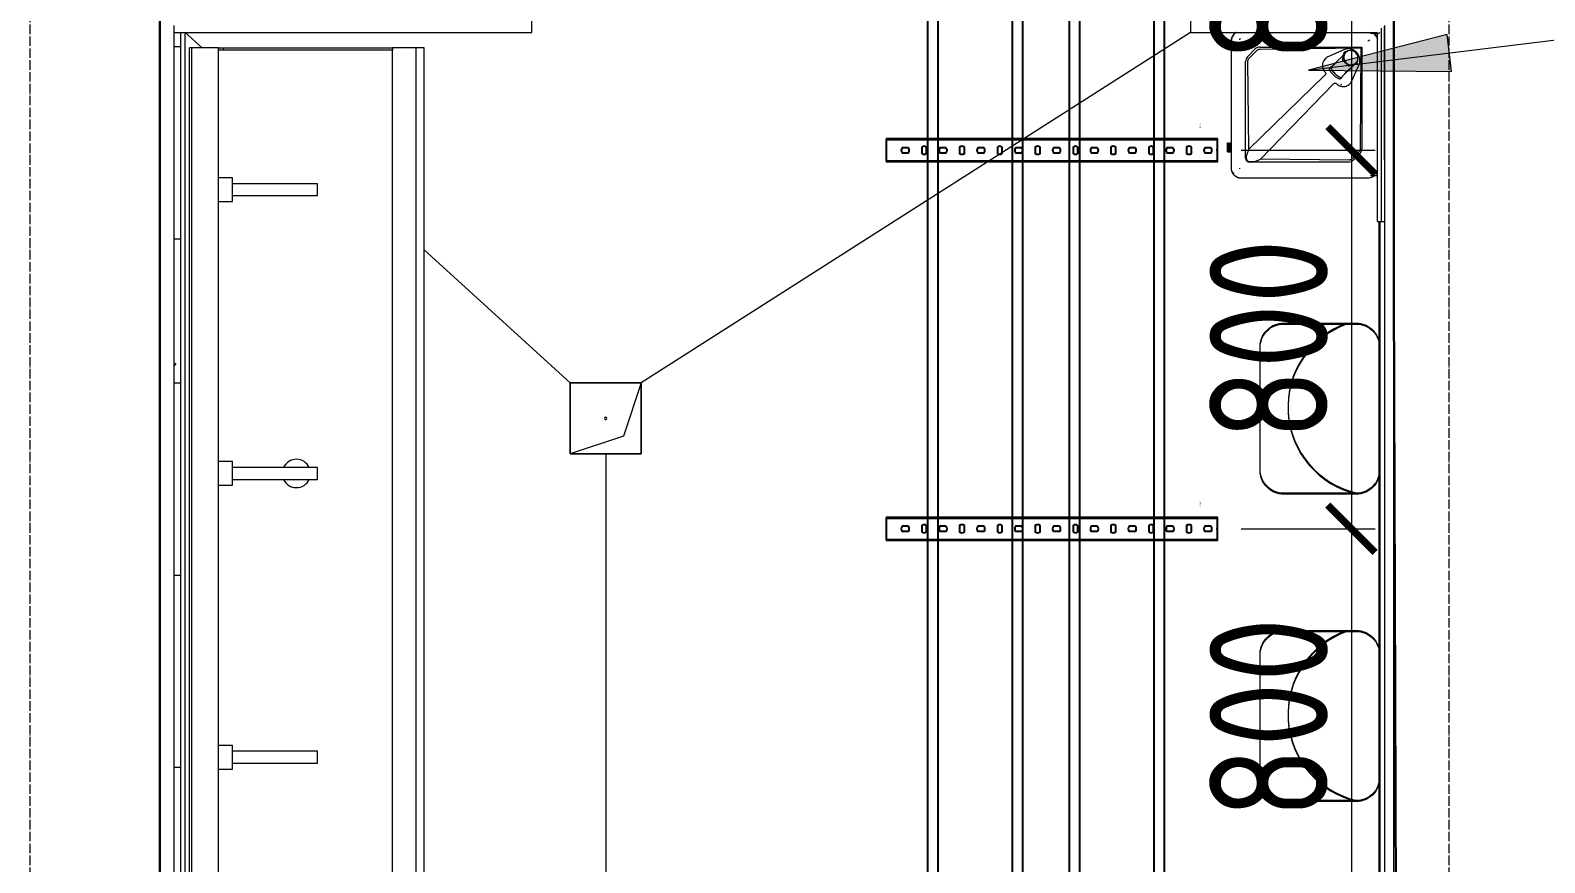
# Model space of a CAD drawing. Header units: millimetres. Extents: x -42533 to 645315, y 3457 to 82611.
# Drawn here: x 72598 to 75801, y 47130 to 48890 of the extents above; entities that cross this region are included whole.
import ezdxf
from ezdxf.enums import TextEntityAlignment as Align

# ---------------------------------------------------------------- set-up
doc = ezdxf.new("R2018")
doc.units = ezdxf.units.MM
doc.linetypes.add('ADSK_Линия сетки', pattern=[25, 20, -2.5, 0, -2.5])
for name, color, linetype in [('00_00_потолок_Панели из стали', 7, 'Continuous'), ('ЭОМ_Лотки авар.', 1, 'Continuous'), ('ЭОМ_Лотки рабочие', 5, 'Continuous')]:
    doc.layers.add(name, color=color, linetype=linetype)
for name, color, linetype, lineweight in [('Аннотация', 7, 'Continuous', 18), ('Обобщенные модели', 7, 'Continuous', 18), ('Оси', 253, 'Continuous', 9), ('Перекрытие', 7, 'Continuous', 18), ('Сантехника', 7, 'Continuous', 18), ('Стены внутренние', 7, 'Continuous', 18), ('Стены несущие', 7, 'Continuous', 30), ('Стены отделка', 7, 'Continuous', 30), ('Стены штриховка', 7, 'Continuous', 9), ('ТХ', 5, 'Continuous', 0), ('ШТРИХОВКА', 252, 'Continuous', 15)]:
    doc.layers.add(name, color=color, linetype=linetype, lineweight=lineweight)
doc.layers.add('Линии', color=7, linetype='Continuous', lineweight=9, true_color=0x00a600)
doc.styles.get("Standard").update_dxf_attribs({"font": 'arial.ttf'})
doc.styles.add('М2', font='isocpeur.ttf', dxfattribs={"width": 0.8})
doc.dimstyles.new('М2-100', dxfattribs={"dimtxt": 250, "dimasz": 100, "dimexe": 50, "dimexo": 50, "dimgap": 50, "dimtad": 1, "dimdec": 0, "dimzin": 1, "dimtxsty": 'М2', "dimblk": 'ARCHTICK', "dimcen": 2.5, "dimdle": 50, "dimclre": 256, "dimclrt": 256, "dimadec": 0, "dimazin": 0, "dimtfac": 1, "dimtdec": 0, "dimtix": 1, "dimtmove": 1, "dimatfit": 3, "dimldrblk": 'NONE', "dimfxl": 1, "dimtolj": 1, "dimlwd": 9, "dimlwe": 9, "dimarcsym": 1})

# ---------------------------------------------------------------- blocks, each defined once
blk = doc.blocks.new('ТХ 1 этаж.')
at = {"layer": 'ТХ', "color": 252, "true_color": 0x939598}
for points in [[(55863.8, 14117.9), (55863.8, 14377.7, -0.414214), (55913.8, 14427.7), (56066.7, 14427.7, -0.414214), (56116.7, 14377.7), (56116.7, 14117.9, -0.414214), (56066.7, 14067.9), (55913.8, 14067.9, -0.414214)], [(55863.8, 13467.9), (55863.8, 13727.7, -0.414214), (55913.8, 13777.7), (56066.7, 13777.7, -0.414214), (56116.7, 13727.7), (56116.7, 13467.9, -0.414214), (56066.7, 13417.9), (55913.8, 13417.9, -0.414214)]]:
    blk.add_lwpolyline(points, format="xyb", close=True, dxfattribs=at)
for centre in [(56110.5, 14250.9), (56110.5, 13600.9)]:
    blk.add_arc(centre, 187.6, 109.6167, 257.3478, dxfattribs=at)
blk = doc.blocks.new('ТХ пищеблок....')
at = {"layer": 'ТХ', "color": 8}
for points in [[(2285.3, 2308.2), (2285.3, 2568, -0.414214), (2335.3, 2618), (2488.1, 2618, -0.414214), (2538.1, 2568), (2538.1, 2308.2, -0.414214), (2488.1, 2258.2), (2335.3, 2258.2, -0.414214)], [(2285.3, 1658.2), (2285.3, 1918, -0.414214), (2335.3, 1968), (2488.1, 1968, -0.414214), (2538.1, 1918), (2538.1, 1658.2, -0.414214), (2488.1, 1608.2), (2335.3, 1608.2, -0.414214)]]:
    blk.add_lwpolyline(points, format="xyb", close=True, dxfattribs=at)
for centre in [(2531.9, 2441.3), (2531.9, 1791.3)]:
    blk.add_arc(centre, 187.6, 109.6167, 257.3478, dxfattribs=at)
blk = doc.blocks.new('1 этаж')
at = {"layer": 'Аннотация', "lineweight": 9}
blk.add_hatch(color=8, dxfattribs=at).paths.add_polyline_path([(49109.592, 16518.935), (49412.167, 16516.061), (49402.601, 16594.471)])
at = {"layer": 'Стены внутренние', "lineweight": 9}
h = blk.add_hatch(dxfattribs=at)
h.set_pattern_fill('FP_12', color=8, style=0, pattern_type=2)
h.set_pattern_definition([(0, (557.2, 188.9), (406.4, 101.6), [33.528, -271.272, 33.528, -271.272, -1625.6]), (0, (557.2, 188.9), (406.4, 101.6), [-609.6, 33.528, -576.072, 33.528, -271.272, -711.2]), (0, (557.2, 188.9), (406.4, 101.6), [-1524, 33.528, -169.672, 33.528, -474.472]), (120, (709.6, 239.7), (-291.18818, 301.15272), [33.528, -271.272, 33.528, -271.272, -1625.6]), (120, (709.6, 239.7), (-291.18818, 301.15272), [-609.6, 33.528, -576.072, 33.528, -271.272, -711.2]), (120, (709.6, 239.7), (-291.18818, 301.15272), [-1524, 33.528, -169.672, 33.528, -474.472]), (240, (760.4, 442.9), (-115.21182, -402.75272), [33.528, -271.272, 33.528, -271.272, -1625.6]), (240, (760.4, 442.9), (-115.21182, -402.75272), [-609.6, 33.528, -576.072, 33.528, -271.272, -711.2]), (240, (760.4, 442.9), (-115.21182, -402.75272), [-1524, 33.528, -169.672, 33.528, -474.472])])
h.paths.add_polyline_path([(46725.389, 13028.573), (46725.389, 16678.823), (46710.389, 16678.823), (46710.389, 13028.573)])
at = {"layer": 'Аннотация', "color": 8, "lineweight": 9}
for p, q in [((49109.592, 16518.935), (57774.141, 17576.026)), ((49402.601, 16594.471), (49109.592, 16518.935)), ((49412.167, 16516.061), (49402.601, 16594.471)), ((49109.592, 16518.935), (49412.167, 16516.061))]:
    blk.add_line(p, q, dxfattribs=at)
at = {"layer": 'Линии', "color": 8}
blk.add_line((47623.615, 15707.633), (47623.615, 14037.633), dxfattribs=at)
at = {"layer": 'Обобщенные модели', "color": 8}
for p, q in [((47548.615, 15707.633), (47548.615, 15857.633)), ((47548.615, 15857.633), (47698.615, 15857.633)), ((47698.615, 15857.633), (47548.615, 15857.633)), ((47548.615, 15857.633), (47548.615, 15707.633)), ((47698.615, 15857.633), (47661.115, 15745.133)), ((47698.615, 15857.633), (47698.615, 15707.633)), ((47698.615, 15707.633), (47698.615, 15857.633)), ((47661.115, 15745.133), (47548.615, 15707.633)), ((47698.615, 15707.633), (47548.615, 15707.633)), ((47548.615, 15707.633), (47698.615, 15707.633))]:
    blk.add_line(p, q, dxfattribs=at)
for start, end in [(0, 180), (120, 180), (180, 0), (240, 345), (15, 90)]:
    blk.add_arc((47623.615, 15782.633), 2.5, start, end, dxfattribs=at)
at = {"layer": 'Оси', "color": 8, "linetype": 'ADSK_Линия сетки'}
for p, q in [((46406.766, -4162.595), (46406.766, 44411.9)), ((49406.766, -4162.595), (49406.766, 44411.9))]:
    blk.add_line(p, q, dxfattribs=at)
at = {"layer": 'Перекрытие', "color": 8}
for p, q in [((46734.389, 16598.573), (46770.104, 16566.073)), ((48860.269, 16598.573), (47698.615, 15857.633)), ((49260.201, 16597.781), (49256.095, 16595.625)), ((47239.389, 16139.026), (47548.615, 15857.633))]:
    blk.add_line(p, q, dxfattribs=at)
at = {"layer": 'Сантехника', "color": 8}
for p, q in [((49252.568, 16596.068), (49240.707, 16596.068)), ((49246.328, 16596.068), (49252.568, 16596.068)), ((46743.389, 12966.073), (46743.389, 16566.073)), ((46748.389, 16566.073), (46743.389, 16566.073)), ((46748.389, 12966.073), (46748.389, 16566.073)), ((46803.079, 16566.073), (46748.389, 16566.073)), ((46804.391, 16566.073), (46803.079, 16566.073)), ((46804.389, 16566.073), (46804.389, 16561.073)), ((46804.389, 16566.073), (46815.336, 16566.073)), ((46805.788, 16561.073), (46804.389, 16561.073)), ((46815.336, 16561.073), (46804.389, 16561.073)), ((46804.391, 16561.073), (46804.391, 16566.073)), ((46804.391, 12971.073), (46804.391, 16561.073)), ((46815.336, 16566.073), (47172.431, 16566.073)), ((46815.336, 16561.073), (46815.336, 16566.073)), ((47172.431, 16561.073), (46815.336, 16561.073)), ((47172.431, 16566.073), (47172.431, 16561.073)), ((47222.431, 16566.073), (47172.431, 16566.073)), ((47172.431, 12971.073), (47172.431, 16561.073)), ((47222.431, 12966.073), (47222.431, 16566.073)), ((47239.389, 16566.073), (47222.431, 16566.073)), ((47239.389, 12966.073), (47239.389, 16566.073)), ((48945.977, 16580.073), (48945.977, 16312.073)), ((48964.229, 16583.262), (48964.229, 16585.038)), ((48964.362, 16585.805), (48965.536, 16585.805)), ((48980.825, 16547.385), (48997.037, 16563.598)), ((48984.245, 16544.165), (49000.222, 16560.598)), ((49006.936, 16567.698), (49222.331, 16567.698)), ((49007.118, 16563.555), (49220.526, 16565.811)), ((49184.133, 16561.667), (49150.739, 16546.688)), ((49186.24, 16557), (49182.748, 16541.199)), ((49186.469, 16557.435), (49185.381, 16556.284)), ((49202.438, 16561.901), (49186.898, 16557.69)), ((49215.396, 16550.206), (49203.394, 16561.649)), ((49220.526, 16565.811), (49218.713, 16352.286)), ((49220.526, 16565.811), (49222.331, 16567.698)), ((49222.331, 16567.698), (49222.331, 16352.286)), ((49238.207, 16582.799), (49238.207, 16580.706)), ((48976.725, 16332.698), (48976.725, 16537.485)), ((48983.257, 16351.575), (48981.569, 16537.485)), ((49157.116, 16525.449), (49154.195, 16522.48)), ((49154.299, 16522.576), (49157.376, 16525.193)), ((49166.65, 16534.038), (49174.746, 16541.977)), ((49176.298, 16543.512), (49185.22, 16552.383)), ((49181.661, 16540.048), (49185.152, 16555.849)), ((49193.952, 16527.671), (49181.958, 16539.106)), ((49183.046, 16540.257), (49195.04, 16528.822)), ((49210.471, 16531.636), (49194.908, 16527.419)), ((49202.25, 16526.35), (49195.179, 16519.279)), ((49195.738, 16520.081), (49201.389, 16525.733)), ((49201.353, 16525.688), (49195.791, 16520.126)), ((49195.996, 16528.57), (49211.559, 16532.787)), ((49205.562, 16530.306), (49197.51, 16522.299)), ((49201.355, 16496.022), (49216.343, 16529.422)), ((49202.507, 16526.617), (49210.475, 16535.201)), ((49210.89, 16531.886), (49211.978, 16533.036)), ((49212.202, 16533.461), (49215.694, 16549.264)), ((49144.484, 16508.019), (48983.257, 16351.575)), ((49176.21, 16500.532), (49179.131, 16503.501)), ((49178.986, 16503.667), (49176.273, 16500.601)), ((49185.49, 16510.397), (49190.958, 16515.762)), ((49187.087, 16511.719), (49194.93, 16519.038)), ((49190.763, 16515.417), (49187.308, 16511.933)), ((49195.957, 16520.764), (49187.862, 16512.825)), ((49008.225, 16330.628), (49162.549, 16489.952)), ((49179.114, 16486.916), (49179.114, 16488.923)), ((48977.976, 16333.829), (48976.589, 16332.442)), ((48976.776, 16332.575), (48977.976, 16333.775)), ((48977.976, 16336.323), (48977.976, 16332.698)), ((48983.257, 16351.575), (48978.388, 16339.408)), ((49215.658, 16345.13), (49201.644, 16331.48)), ((49218.231, 16342.387), (49204.394, 16328.549)), ((48964.229, 16310.069), (48964.229, 16311.693)), ((49194.495, 16324.448), (48984.975, 16324.448)), ((48985.027, 16325.646), (48992.959, 16325.646)), ((48996.06, 16326.042), (49008.225, 16330.628)), ((49194.681, 16328.691), (49008.225, 16330.628)), ((49235.215, 16309.073), (49237.074, 16309.073)), ((49235.912, 16306.342), (49237.089, 16306.342)), ((49238.207, 16307.658), (49238.207, 16306.342)), ((46834.389, 16291.073), (46804.389, 16291.073)), ((46834.389, 16241.073), (46834.389, 16291.073)), ((47014.389, 16278.573), (46834.389, 16278.573)), ((47014.389, 16253.573), (47014.389, 16278.573)), ((48966.977, 16291.073), (49234.956, 16291.073)), ((49234.956, 16291.073), (49235.208, 16291.073)), ((49240.707, 16296.079), (49252.568, 16296.079)), ((49244.501, 16296.079), (49246.352, 16296.079)), ((49246.699, 16296.079), (49252.568, 16296.079)), ((46804.389, 16241.073), (46834.389, 16241.073)), ((46834.389, 16253.573), (47014.389, 16253.573)), ((46834.389, 15691.073), (46804.389, 15691.073)), ((46834.389, 15641.073), (46834.389, 15691.073)), ((47014.389, 15678.573), (46834.389, 15678.573)), ((47014.389, 15653.573), (47014.389, 15678.573)), ((46804.389, 15641.073), (46834.389, 15641.073)), ((46834.389, 15653.573), (47014.389, 15653.573)), ((46834.389, 15091.073), (46804.389, 15091.073)), ((46834.389, 15041.073), (46834.389, 15091.073)), ((47014.389, 15078.573), (46834.389, 15078.573)), ((46834.389, 15053.573), (47014.389, 15053.573)), ((47014.389, 15053.573), (47014.389, 15078.573)), ((46804.389, 15041.073), (46834.389, 15041.073))]:
    blk.add_line(p, q, dxfattribs=at)
at = {"layer": 'Сантехника', "color": 8, "lineweight": 9}
for p, q in [((48939.085, 16364.704), (48938.487, 16365.302)), ((48939.681, 16365.302), (48939.082, 16364.704)), ((48940.282, 16364.704), (48939.684, 16365.302)), ((48940.878, 16365.302), (48940.279, 16364.704)), ((48941.479, 16364.704), (48940.881, 16365.302)), ((48942.075, 16365.302), (48941.476, 16364.704)), ((48942.676, 16364.704), (48942.078, 16365.302)), ((48943.272, 16365.302), (48942.674, 16364.704)), ((48943.873, 16364.704), (48943.275, 16365.302)), ((48944.469, 16365.302), (48943.871, 16364.704)), ((48945.071, 16364.704), (48944.472, 16365.302)), ((48945.666, 16365.302), (48945.068, 16364.704)), ((48946.268, 16364.704), (48945.669, 16365.302)), ((48938.487, 16345.841), (48939.085, 16346.44)), ((48939.082, 16346.44), (48939.681, 16345.841)), ((48939.684, 16345.841), (48940.282, 16346.44)), ((48940.279, 16346.44), (48940.878, 16345.841)), ((48940.881, 16345.841), (48941.479, 16346.44)), ((48941.476, 16346.44), (48942.075, 16345.841)), ((48942.078, 16345.841), (48942.676, 16346.44)), ((48942.674, 16346.44), (48943.272, 16345.841)), ((48943.275, 16345.841), (48943.873, 16346.44)), ((48943.871, 16346.44), (48944.469, 16345.841)), ((48944.472, 16345.841), (48945.071, 16346.44)), ((48945.068, 16346.44), (48945.666, 16345.841)), ((48945.669, 16345.841), (48946.268, 16346.44))]:
    blk.add_line(p, q, dxfattribs=at)
at = {"layer": 'Сантехника', "color": 8, "flags": 128}
for points in [[(48957.279, 16598.7), (48956.542, 16598.297), (48955.822, 16597.865), (48955.119, 16597.405), (48954.436, 16596.917), (48953.772, 16596.402), (48953.13, 16595.861), (48952.51, 16595.294), (48951.912, 16594.704), (48951.339, 16594.089), (48950.791, 16593.453), (48950.269, 16592.795), (48949.774, 16592.117), (48949.306, 16591.419), (48948.867, 16590.703), (48948.456, 16589.971), (48948.075, 16589.222), (48947.724, 16588.459), (48947.404, 16587.682), (48947.116, 16586.894), (48946.859, 16586.094), (48946.634, 16585.285), (48946.442, 16584.467), (48946.283, 16583.642), (48946.157, 16582.812), (48946.064, 16581.977), (48946.005, 16581.139), (48945.979, 16580.3), (48945.977, 16580.073)], [(49154.102, 16519.998), (49153.863, 16520.601), (49153.761, 16521.193), (49153.803, 16521.738), (49153.986, 16522.208), (49154.299, 16522.576)], [(49173.668, 16500.43), (49167.762, 16504.081), (49162.36, 16508.718), (49157.731, 16514.112), (49154.102, 16519.998)], [(49176.273, 16500.601), (49175.899, 16500.294), (49175.423, 16500.117), (49174.872, 16500.081), (49174.276, 16500.187), (49173.668, 16500.43)], [(48978.388, 16339.408), (48978.274, 16339.058), (48978.173, 16338.613), (48978.09, 16338.094), (48978.027, 16337.522), (48977.989, 16336.923), (48977.976, 16336.323)], [(48945.977, 16312.073), (48945.994, 16311.234), (48946.045, 16310.395), (48946.128, 16309.559), (48946.246, 16308.728), (48946.396, 16307.902), (48946.579, 16307.082), (48946.795, 16306.27), (48947.043, 16305.468), (48947.323, 16304.676), (48947.635, 16303.896), (48947.977, 16303.129), (48948.35, 16302.376), (48948.753, 16301.639), (48949.185, 16300.919), (48949.645, 16300.216), (48950.133, 16299.533), (48950.648, 16298.869), (48951.189, 16298.227), (48951.755, 16297.606), (48952.346, 16297.009), (48952.96, 16296.436), (48953.597, 16295.888), (48954.255, 16295.366), (48954.933, 16294.871), (48955.63, 16294.403), (48956.346, 16293.963), (48957.079, 16293.552), (48957.828, 16293.171), (48958.591, 16292.821), (48959.367, 16292.501), (48960.156, 16292.212), (48960.956, 16291.955), (48961.765, 16291.73), (48962.583, 16291.538), (48963.408, 16291.379), (48964.238, 16291.253), (48965.073, 16291.16), (48965.911, 16291.1), (48966.751, 16291.074), (48966.977, 16291.073)], [(48992.959, 16325.646), (48993.559, 16325.659), (48994.16, 16325.696), (48994.734, 16325.755), (48995.257, 16325.836), (48995.705, 16325.932), (48996.06, 16326.042)], [(48987.055, 16291.384), (48987.051, 16291.321), (48987.048, 16291.278), (48987.047, 16291.248), (48987.046, 16291.225), (48987.045, 16291.207), (48987.045, 16291.192), (48987.044, 16291.18), (48987.044, 16291.17), (48987.044, 16291.161), (48987.044, 16291.153), (48987.044, 16291.147), (48987.044, 16291.141), (48987.043, 16291.135), (48987.043, 16291.131), (48987.043, 16291.126), (48987.043, 16291.122), (48987.043, 16291.118), (48987.043, 16291.115), (48987.043, 16291.112), (48987.043, 16291.108), (48987.043, 16291.106), (48987.043, 16291.103), (48987.043, 16291.1), (48987.043, 16291.098), (48987.043, 16291.095), (48987.043, 16291.093)], [(49215.014, 16291.384), (49215.018, 16291.321), (49215.02, 16291.278), (49215.022, 16291.248), (49215.023, 16291.225), (49215.023, 16291.207), (49215.024, 16291.192), (49215.024, 16291.18), (49215.024, 16291.17), (49215.025, 16291.161), (49215.025, 16291.153), (49215.025, 16291.147), (49215.025, 16291.141), (49215.025, 16291.135), (49215.025, 16291.131), (49215.025, 16291.126), (49215.025, 16291.122), (49215.025, 16291.118), (49215.025, 16291.115), (49215.025, 16291.112), (49215.025, 16291.108), (49215.026, 16291.106), (49215.026, 16291.103), (49215.026, 16291.1), (49215.026, 16291.098), (49215.026, 16291.095), (49215.026, 16291.093)]]:
    blk.add_lwpolyline(points, dxfattribs=at)
at = {"layer": 'Сантехника', "color": 8}
for start, end in [(90, 155.18283), (24.81717, 90), (204.81717, 270), (270, 335.18283)]:
    blk.add_arc((46969.389, 15666.073), 30, start, end, dxfattribs=at)
for centre, major_axis, ratio, start_param, end_param in [((48967.229, 16580.073), (0, 21), 0.99992106, 0.89445325, 1.57079633), ((48967.229, 16580.073), (0, 21), 0.99992106, 0.46526125, 0.75476705), ((49235.208, 16580.073), (0, 21), 0.99992106, 5.5946159, 5.81792406), ((49235.208, 16580.073), (0, 21), 0.99992106, 4.88675341, 5.57487035), ((49240.707, 16583.068), (0, 13), 0.99992106, 5.343263, 5.45887016), ((49252.568, 16583.068), (0, 13), 0.99992106, 6.07300719, 6.28318531), ((49006.936, 16553.698), (0, 14), 0.99992106, 0, 0.78539816), ((49199.214, 16545.216), (-11.193, 10.58), 0.9537269, 5.52659874, 7.82442881), ((49187.196, 16556.748), (-0.727, 0.687), 0.9537269, 5.75511408, 6.80231163), ((49199.214, 16545.216), (-11.193, 10.58), 0.9537269, 4.68283616, 5.46823432), ((49202.736, 16560.959), (-0.727, 0.687), 0.9537269, 4.70791653, 5.75511408), ((49235.082, 16580.073), (0, 1), 0.99992106, 4.97418837, 5.49778714), ((49235.208, 16580.073), (0, 1), 0.99992106, 4.71238898, 5.49778714), ((48990.724, 16537.485), (0, 14), 0.99992106, 0.78539816, 1.57079633), ((49159.254, 16523.345), (-2.138, 2.104), 0.67568024, 6.21366107, 7.39652242), ((48935.766, 16764.941), (-232.766, 229.024), 0.67568024, 3.07206841, 3.12954062), ((49177.331, 16544.605), (3.536, 3.535), 0.00888448, 3.88351589, 4.40711466), ((49182.617, 16539.796), (-0.727, 0.687), 0.9537269, 0.51912632, 1.56632388), ((49183.705, 16540.947), (-0.727, 0.687), 0.9537269, 0.51912632, 1.56632388), ((49199.214, 16545.216), (-11.193, 10.58), 0.9537269, 1.5412435, 4.68283616), ((49194.611, 16528.361), (-0.727, 0.687), 0.9537269, 1.56632388, 2.61352143), ((49195.698, 16529.512), (-0.727, 0.687), 0.9537269, 1.56632388, 2.61352143), ((49198.566, 16522.907), (3.536, 3.535), 0.00888448, 0.00888495, 1.84148066), ((49198.567, 16522.907), (2.832, 2.832), 0.00888448, 0.07230183, 1.83091118), ((49198.566, 16522.907), (3.536, 3.535), 0.00888448, 5.76847148, 6.28318531), ((49195.179, 16533.421), (0, 10), 0.99992106, 3.92699082, 4.1887902), ((49211.268, 16533.707), (-0.71, 0.671), 0.9537269, 2.61352143, 3.66071898), ((49214.738, 16549.516), (-0.727, 0.687), 0.9537269, 3.66071898, 4.70791653), ((49180.8, 16526.907), (-22.893, 22.525), 0.67568024, 1.11333711, 2.00415148), ((49176.993, 16505.605), (-2.138, 2.104), 0.67568024, 2.00415148, 3.18701283), ((49418.746, 16281.922), (-232.766, 229.024), 0.67568024, 6.27113328, 6.32860549), ((49189.797, 16514.486), (2.203, 2.203), 0.00888448, 5.15760624, 6.28318531), ((49188.109, 16526.35), (0, 10), 0.99992106, 3.66519143, 3.92699082), ((49198.566, 16522.907), (3.536, 3.535), 0.00888448, 2.36507944, 3.14159265), ((49198.566, 16522.907), (3.536, 3.535), 0.00888448, 3.1504776, 3.67407638), ((49198.567, 16522.907), (2.832, 2.832), 0.00888448, 2.58460091, 3.08706072), ((49198.542, 16523.391), (3.536, 3.535), 0.00888448, 3.88351589, 4.40711466), ((49198.567, 16522.907), (2.832, 2.832), 0.00888448, 2.08214109, 2.333371), ((48984.975, 16332.698), (0, 8.25), 0.99992106, 1.57079633, 3.14159265), ((48985.027, 16332.698), (0, 7.052), 0.99992106, 1.57079633, 3.14159265), ((49208.332, 16352.286), (0, 14), 0.99992106, 3.92699082, 4.71238898), ((48967.229, 16312.073), (0, 21), 0.99992106, 1.57079633, 1.64331147), ((48967.229, 16312.073), (0, 21), 0.99992106, 1.81403268, 1.9771973), ((48967.229, 16312.073), (0, 21), 0.99992106, 2.01346604, 2.30380302), ((48961.729, 16309.079), (0, 13), 0.99992106, 2.0943951, 2.29194157), ((49194.495, 16338.448), (0, 14), 0.99992106, 3.14159265, 3.92699082), ((49235.082, 16312.073), (0, 1), 0.99992106, 4.1887902, 4.45058959), ((49235.208, 16312.073), (0, 21), 0.99992106, 4.05037718, 4.53802455), ((48967.229, 16312.073), (0, 21), 0.99992106, 2.443548, 3.12873174), ((49235.208, 16312.073), (0, 21), 0.99992106, 3.14159265, 3.27526551), ((49235.208, 16312.073), (0, 21), 0.99992106, 3.33810126, 3.50811736), ((49235.208, 16312.073), (0, 21), 0.99992106, 3.52351414, 3.98354086), ((49252.568, 16309.079), (0, 13), 0.99992106, 3.14159265, 3.35177077)]:
    blk.add_ellipse(centre, major_axis=major_axis, ratio=ratio, start_param=start_param, end_param=end_param, dxfattribs=at)
at = {"layer": 'Сантехника', "color": 8, "lineweight": 9}
for centre, major_axis, start_param, end_param in [((48938.485, 16355.572), (0, 9.731), 5.51947765, 7.85398163), ((48939.084, 16355.572), (0, 9.133), 5.57237754, 7.85398163), ((48939.682, 16355.572), (0, 9.731), 5.51947765, 7.85398163), ((48940.281, 16355.572), (0, 9.133), 5.57237754, 7.85398163), ((48940.879, 16355.572), (0, 9.731), 5.51947765, 7.85398163), ((48941.478, 16355.572), (0, 9.133), 5.57237754, 7.85398163), ((48942.076, 16355.572), (0, 9.731), 5.51947765, 7.85398163), ((48942.675, 16355.572), (0, 9.133), 5.57237754, 7.85398163), ((48943.273, 16355.572), (0, 9.731), 5.51947765, 7.85398163), ((48943.872, 16355.572), (0, 9.133), 5.57237754, 7.85398163), ((48944.471, 16355.572), (0, 9.731), 5.51947765, 7.85398163), ((48945.069, 16355.572), (0, 9.133), 5.57237754, 7.85398163), ((48945.668, 16355.572), (0, 9.731), 5.51947765, 7.85398163), ((48938.485, 16355.572), (0, 9.731), 1.57079633, 3.90530031), ((48938.485, 16355.572), (0, 7.5), 4.71238898, 7.85398163), ((48938.485, 16355.572), (0, 7.5), 1.57079633, 4.71238898), ((48939.084, 16355.572), (0, 9.133), 1.57079633, 3.85240043), ((48939.682, 16355.572), (0, 9.731), 1.57079633, 3.90530031), ((48940.281, 16355.572), (0, 9.133), 1.57079633, 3.85240043), ((48940.879, 16355.572), (0, 9.731), 1.57079633, 3.90530031), ((48941.478, 16355.572), (0, 9.133), 1.57079633, 3.85240043), ((48942.076, 16355.572), (0, 9.731), 1.57079633, 3.90530031), ((48942.675, 16355.572), (0, 9.133), 1.57079633, 3.85240043), ((48943.273, 16355.572), (0, 9.731), 1.57079633, 3.90530031), ((48943.872, 16355.572), (0, 9.133), 1.57079633, 3.85240043), ((48944.471, 16355.572), (0, 9.731), 1.57079633, 3.90530031), ((48945.069, 16355.572), (0, 9.133), 1.57079633, 3.85240043), ((48945.668, 16355.572), (0, 9.731), 1.57079633, 3.90530031)]:
    blk.add_ellipse(centre, major_axis=major_axis, ratio=0.01256455, start_param=start_param, end_param=end_param, dxfattribs=at)
at = {"layer": 'Сантехника', "color": 8}
for points in [[(49000.222, 16560.598), (49000.835, 16561.223), (49002.163, 16562.275), (49004.562, 16563.304), (49006.242, 16563.541), (49007.118, 16563.555)], [(49206.716, 16560.281), (49205.038, 16561.298), (49201.431, 16562.92), (49195.609, 16563.994), (49189.672, 16563.635), (49185.956, 16562.478), (49184.133, 16561.667)], [(48981.569, 16537.485), (48981.565, 16538.324), (48981.758, 16539.939), (48982.69, 16542.262), (48983.663, 16543.561), (48984.245, 16544.165)], [(49150.739, 16546.688), (49149.262, 16546.02), (49146.553, 16544.393), (49143.126, 16540.998), (49140.618, 16536.901), (49139.151, 16532.321), (49138.814, 16527.521), (49139.624, 16522.783), (49141.55, 16518.352), (49143.464, 16515.834), (49144.588, 16514.665)], [(49169.292, 16490.026), (49170.454, 16488.886), (49172.962, 16486.942), (49177.388, 16484.976), (49182.132, 16484.134), (49186.942, 16484.447), (49191.536, 16485.9), (49195.647, 16488.401), (49199.055, 16491.832), (49200.686, 16494.544), (49201.355, 16496.022)], [(49187.308, 16511.933), (49187.234, 16511.859), (49187.159, 16511.787), (49187.083, 16511.716)], [(49218.713, 16352.286), (49218.701, 16351.379), (49218.459, 16349.637), (49217.395, 16347.145), (49216.306, 16345.766), (49215.658, 16345.13)], [(49201.644, 16331.48), (49201.016, 16330.873), (49199.66, 16329.857), (49197.239, 16328.886), (49195.556, 16328.686), (49194.681, 16328.691)]]:
    blk.add_open_spline(points, degree=3, dxfattribs=at)
for points, knots in [([(49216.343, 16529.422), (49217.155, 16531.249), (49218.314, 16534.971), (49218.797, 16542.893), (49215.847, 16552.344), (49210.345, 16557.971), (49207.195, 16559.983)], [-1, -1, -1, -1, -0.9, -0.8, -0.6, -0.409583108, -0.409583108, -0.409583108, -0.409583108]), ([(49144.588, 16514.665), (49145.168, 16514.059), (49145.773, 16512.965), (49145.966, 16511.317), (49145.721, 16509.678), (49145.083, 16508.605), (49144.484, 16508.019)], [-1, -1, -1, -1, -0.66666667, -0.5, -0.33333333, 0, 0, 0, 0]), ([(49162.549, 16489.952), (49163.144, 16490.561), (49164.235, 16491.209), (49165.902, 16491.451), (49167.575, 16491.247), (49168.682, 16490.623), (49169.292, 16490.026)], [-1, -1, -1, -1, -0.66666667, -0.5, -0.33333333, 0, 0, 0, 0])]:
    blk.add_open_spline(points, degree=3, knots=knots, dxfattribs=at)
at = {"layer": 'Стены несущие', "color": 8}
for p, q in [((46680.389, 12888.573), (46680.389, 20342.827)), ((49290.269, 16052.294), (49290.269, 18143.884)), ((49290.269, 16052.294), (49299.823, 12915.823))]:
    blk.add_line(p, q, dxfattribs=at)
at = {"layer": 'Стены отделка', "color": 8, "lineweight": 9}
for p, q in [((48860.269, 17420.823), (48860.269, 16598.573)), ((46710.389, 16613.573), (46710.389, 12888.573)), ((48860.269, 16598.573), (49255.269, 16598.573)), ((49255.269, 16198.573), (49255.269, 16598.573)), ((49270.269, 16613.573), (49270.269, 13574.85)), ((49255.269, 16198.573), (49270.269, 16198.573)), ((49258.201, 16198.573), (49258.201, 13586.85)), ((49290.269, 13574.85), (49290.269, 16052.294))]:
    blk.add_line(p, q, dxfattribs=at)
blk.add_lwpolyline([(46710.389, 16598.573), (47467.201, 16598.573), (47467.201, 17090.073), (46680.389, 17090.073)], dxfattribs=at)
at = {"layer": 'Стены штриховка', "color": 8}
for p, q in [((46725.389, 12918.573), (46725.389, 16598.573)), ((46734.389, 12924.573), (46734.389, 16598.573)), ((49264.269, 16198.573), (49264.269, 16607.573)), ((49270.269, 16329.573), (49270.269, 16611.437)), ((49260.201, 16198.573), (49260.201, 13584.85))]:
    blk.add_line(p, q, dxfattribs=at)
at = {"layer": 'ЭОМ_Лотки рабочие'}
for name, p in [('ТХ пищеблок....', (46722.058, 13366.044)), ('ТХ 1 этаж.', (-6856.492, 1554.379))]:
    blk.add_blockref(name, p, dxfattribs=at)
blk = doc.blocks.new('*U40')
at = {"color": 0, "linetype": 'Continuous', "lineweight": 25}
for p, q in [((-78.8, -23398), (-78.8, 0)), ((78.8, -23398), (78.8, 0))]:
    blk.add_line(p, q, dxfattribs=at)
blk.add_lwpolyline([(100.8, -23398), (100.8, 0), (-100.8, 0), (-100.8, -23398)], close=True, dxfattribs=at)
at = {"color": 0, "flags": 9}
for tag, p in [('АРТИКУЛ', (-59.7, -11.8)), ('НАИМЕНОВАНИЕ', (-59.1, -7)), ('ПРИМЕЧАНИЕ', (-58.8, -17.3))]:
    blk.add_attdef(tag, text='', height=2.5, dxfattribs=at).set_placement(p, align=Align.TOP_LEFT)
at = {"color": 0, "lineweight": 30, "flags": 104}
for tag, p in [('ВЫСОТА', (-59.6, -20.9)), ('ТОЛЩИНА', (-59, -31)), ('ШИРИНА', (-58.9, -25.1)), ('ДЛИНА', (-59.5, -36.1))]:
    blk.add_attdef(tag, text='', height=2.5, dxfattribs=at).set_placement(p, align=Align.TOP_LEFT)
blk = doc.blocks.new('*U41')
at = {"color": 0, "linetype": 'Continuous', "lineweight": 25}
for p, q in [((-78.8, -22803.8), (-78.8, 0)), ((78.8, -22803.8), (78.8, 0))]:
    blk.add_line(p, q, dxfattribs=at)
blk.add_lwpolyline([(100.8, -22803.8), (100.8, 0), (-100.8, 0), (-100.8, -22803.8)], close=True, dxfattribs=at)
at = {"color": 0, "flags": 9}
for tag, p in [('АРТИКУЛ', (-59.7, -11.8)), ('НАИМЕНОВАНИЕ', (-59.1, -7)), ('ПРИМЕЧАНИЕ', (-58.8, -17.3))]:
    blk.add_attdef(tag, text='', height=2.5, dxfattribs=at).set_placement(p, align=Align.TOP_LEFT)
at = {"color": 0, "lineweight": 30, "flags": 104}
for tag, p in [('ВЫСОТА', (-59.6, -20.9)), ('ТОЛЩИНА', (-59, -31)), ('ШИРИНА', (-58.9, -25.1)), ('ДЛИНА', (-59.5, -36.1))]:
    blk.add_attdef(tag, text='', height=2.5, dxfattribs=at).set_placement(p, align=Align.TOP_LEFT)
blk = doc.blocks.new('*U45')
at = {"color": 0, "linetype": 'ByBlock', "lineweight": -2}
for points in [[(24, -700), (24, 0), (-24, 0), (-24, -700)], [(-22.5, -700), (-22.5, 0)], [(22.5, -700), (22.5, 0)], [(-24, -700), (24, -700)]]:
    blk.add_lwpolyline(points, dxfattribs=at)
at = {"color": 254, "transparency": 33554483}
blk.add_lwpolyline([(0, 0.7), (0, -2.2)], dxfattribs=at)
at = {"color": 0, "linetype": 'ByBlock', "lineweight": -2}
for points in [[(-5.2, -13.3), (-5.2, -26.7, 0.345739), (5.2, -26.7), (5.2, -13.3, 0.345739)], [(-6.7, -54.8, 0.345739), (-6.7, -65.2), (6.7, -65.2, 0.345739), (6.7, -54.8)], [(-5.2, -93.3), (-5.2, -106.7, 0.345739), (5.2, -106.7), (5.2, -93.3, 0.345739)], [(-6.7, -134.8, 0.345739), (-6.7, -145.2), (6.7, -145.2, 0.345739), (6.7, -134.8)], [(-5.2, -173.3), (-5.2, -186.7, 0.345739), (5.2, -186.7), (5.2, -173.3, 0.345739)], [(-6.7, -214.8, 0.345739), (-6.7, -225.2), (6.7, -225.2, 0.345739), (6.7, -214.8)], [(-5.2, -253.3), (-5.2, -266.7, 0.345739), (5.2, -266.7), (5.2, -253.3, 0.345739)], [(-6.7, -294.8, 0.345739), (-6.7, -305.2), (6.7, -305.2, 0.345739), (6.7, -294.8)], [(-5.2, -333.3), (-5.2, -346.7, 0.345739), (5.2, -346.7), (5.2, -333.3, 0.345739)], [(-6.7, -374.8, 0.345739), (-6.7, -385.2), (6.7, -385.2, 0.345739), (6.7, -374.8)], [(-5.2, -413.3), (-5.2, -426.7, 0.345739), (5.2, -426.7), (5.2, -413.3, 0.345739)], [(-6.7, -454.8, 0.345739), (-6.7, -465.2), (6.7, -465.2, 0.345739), (6.7, -454.8)], [(-5.2, -493.3), (-5.2, -506.7, 0.345739), (5.2, -506.7), (5.2, -493.3, 0.345739)], [(-6.7, -534.8, 0.345739), (-6.7, -545.2), (6.7, -545.2, 0.345739), (6.7, -534.8)], [(-5.2, -573.3), (-5.2, -586.7, 0.345739), (5.2, -586.7), (5.2, -573.3, 0.345739)], [(-6.7, -614.8, 0.345739), (-6.7, -625.2), (6.7, -625.2, 0.345739), (6.7, -614.8)], [(-5.2, -653.3), (-5.2, -666.7, 0.345739), (5.2, -666.7), (5.2, -653.3, 0.345739)]]:
    blk.add_lwpolyline(points, format="xyb", close=True, dxfattribs=at)
at = {"flags": 9}
for tag, p in [('АРТИКУЛ', (-58.9, -24.5)), ('ПРИМЕЧАНИЕ', (-58.3, -30.8)), ('НАИМЕНОВАНИЕ', (-58.2, -19.4))]:
    blk.add_attdef(tag, p, '', height=2.5, dxfattribs=at)
at = {"lineweight": 30, "flags": 104}
blk.add_attdef('ДЛИНА', text='', height=2.5, dxfattribs=at).set_placement((-57.7, -34.6), align=Align.TOP_LEFT)
blk = doc.blocks.new('_ArchTick')
at = {"color": 0, "linetype": 'ByBlock', "lineweight": 70, "const_width": 0.15}
blk.add_lwpolyline([(-0.5, -0.5), (0.5, 0.5)], dxfattribs=at)
blk = doc.blocks.new('*D693')
at = {"layer": '00_00_потолок_Панели из стали', "color": 0, "lineweight": 9, "transparency": 16777216}
blk.add_line((75392, 49486.3), (75392, 48586.1), dxfattribs=at)
at = {"layer": '00_00_потолок_Панели из стали', "lineweight": 9, "transparency": 16777216}
for p, q in [((75236.3, 49436.3), (75442, 49436.3)), ((75158.5, 48636.1), (75442, 48636.1))]:
    blk.add_line(p, q, dxfattribs=at)
at = {"layer": 'Defpoints', "color": 0, "transparency": 16777216}
for p in [(75186.3, 49436.3), (75108.5, 48636.1), (75392, 48636.1)]:
    blk.add_point(p, dxfattribs=at)
at = {"layer": '00_00_потолок_Панели из стали', "color": 0, "lineweight": 9, "transparency": 16777216, "xscale": 100, "yscale": 100, "zscale": 100}
for p, rotation in [((75392, 49436.3), 90), ((75392, 48636.1), 270)]:
    blk.add_blockref('_ArchTick', p, dxfattribs=dict(at, rotation=rotation))
at = {"layer": '00_00_потолок_Панели из стали', "transparency": 16777216, "insert": (75217, 49036.2), "char_height": 250, "attachment_point": 5, "rotation": 90, "style": 'М2'}
blk.add_mtext('\\A1;800', dxfattribs=at)
blk = doc.blocks.new('_None')
blk = doc.blocks.new('*D653')
at = {"layer": '00_00_потолок_Панели из стали', "color": 0, "lineweight": 9, "transparency": 16777216}
blk.add_line((75392, 48686.1), (75392, 47785.9), dxfattribs=at)
at = {"layer": '00_00_потолок_Панели из стали', "lineweight": 9, "transparency": 16777216}
for p, q in [((75236.3, 48636.1), (75442, 48636.1)), ((75158.5, 47835.9), (75442, 47835.9))]:
    blk.add_line(p, q, dxfattribs=at)
at = {"layer": 'Defpoints', "color": 0, "transparency": 16777216}
for p in [(75186.3, 48636.1), (75108.5, 47835.9), (75392, 47835.9)]:
    blk.add_point(p, dxfattribs=at)
at = {"layer": '00_00_потолок_Панели из стали', "color": 0, "lineweight": 9, "transparency": 16777216, "xscale": 100, "yscale": 100, "zscale": 100}
for p, rotation in [((75392, 48636.1), 90), ((75392, 47835.9), 270)]:
    blk.add_blockref('_ArchTick', p, dxfattribs=dict(at, rotation=rotation))
at = {"layer": '00_00_потолок_Панели из стали', "transparency": 16777216, "insert": (75217, 48236), "char_height": 250, "attachment_point": 5, "rotation": 90, "style": 'М2'}
blk.add_mtext('\\A1;800', dxfattribs=at)
blk = doc.blocks.new('*D654')
at = {"layer": '00_00_потолок_Панели из стали', "color": 0, "lineweight": 9, "transparency": 16777216}
blk.add_line((75392, 47885.9), (75392, 46985.7), dxfattribs=at)
at = {"layer": '00_00_потолок_Панели из стали', "lineweight": 9, "transparency": 16777216}
for p, q in [((75236.3, 47835.9), (75442, 47835.9)), ((75158.5, 47035.7), (75442, 47035.7))]:
    blk.add_line(p, q, dxfattribs=at)
at = {"layer": 'Defpoints', "color": 0, "transparency": 16777216}
for p in [(75186.3, 47835.9), (75108.5, 47035.7), (75392, 47035.7)]:
    blk.add_point(p, dxfattribs=at)
at = {"layer": '00_00_потолок_Панели из стали', "color": 0, "lineweight": 9, "transparency": 16777216, "xscale": 100, "yscale": 100, "zscale": 100}
for p, rotation in [((75392, 47835.9), 90), ((75392, 47035.7), 270)]:
    blk.add_blockref('_ArchTick', p, dxfattribs=dict(at, rotation=rotation))
at = {"layer": '00_00_потолок_Панели из стали', "transparency": 16777216, "insert": (75217, 47435.8), "char_height": 250, "attachment_point": 5, "rotation": 90, "style": 'М2'}
blk.add_mtext('\\A1;800', dxfattribs=at)

msp = doc.modelspace()

# ---------------------------------------------------------------- block references
at = {"layer": 'ШТРИХОВКА'}
msp.add_blockref('1 этаж', (26191.6, 32286.7), dxfattribs=at)
at = {"layer": 'ЭОМ_Лотки авар.', "color": 1, "rotation": 180}
msp.add_blockref('*U41', (74596.1, 44536.6), dxfattribs=at)
at = {"layer": 'ЭОМ_Лотки рабочие', "rotation": 180}
msp.add_blockref('*U40', (74895.7, 44242), dxfattribs=at)
at = {"layer": 'ЭОМ_Лотки рабочие'}
ref = msp.add_blockref('*U45', (75108.5, 48636.1), dxfattribs=dict(at, rotation=270))
lines = msp.add_mtext('700 мм', dxfattribs={"layer": '0', "insert": (75073.9, 48693.8), "char_height": 2.5, "attachment_point": 1, "rotation": 270})
ref.add_attrib('ДЛИНА', '', (75073.9, 48693.8), dxfattribs={"flags": 2}).embed_mtext(lines)
ref = msp.add_blockref('*U45', (75108.5, 47835.9), dxfattribs=dict(at, rotation=270))
lines = msp.add_mtext('700 мм', dxfattribs={"layer": '0', "insert": (75073.9, 47893.6), "char_height": 2.5, "attachment_point": 1, "rotation": 270})
ref.add_attrib('ДЛИНА', '', (75073.9, 47893.6), dxfattribs={"flags": 2}).embed_mtext(lines)

# ---------------------------------------------------------------- dimensions: what is measured, and where the dimension line sits
at = {"layer": '00_00_потолок_Панели из стали'}
for base, p1, p2, picture, middle in [((75392, 48636.1), (75186.3, 49436.3), (75108.5, 48636.1), '*D693', (75217, 49036.2)), ((75392, 47835.9), (75186.3, 48636.1), (75108.5, 47835.9), '*D653', (75217, 48236)), ((75392, 47035.7), (75186.3, 47835.9), (75108.5, 47035.7), '*D654', (75217, 47435.8))]:
    dim = msp.add_linear_dim(base=base, p1=p1, p2=p2, angle=90, dimstyle='М2-100', dxfattribs=at)
    dim.commit()
    dim.dimension.update_dxf_attribs({"geometry": picture, "text_midpoint": middle})

doc.saveas('drawing.dxf')
